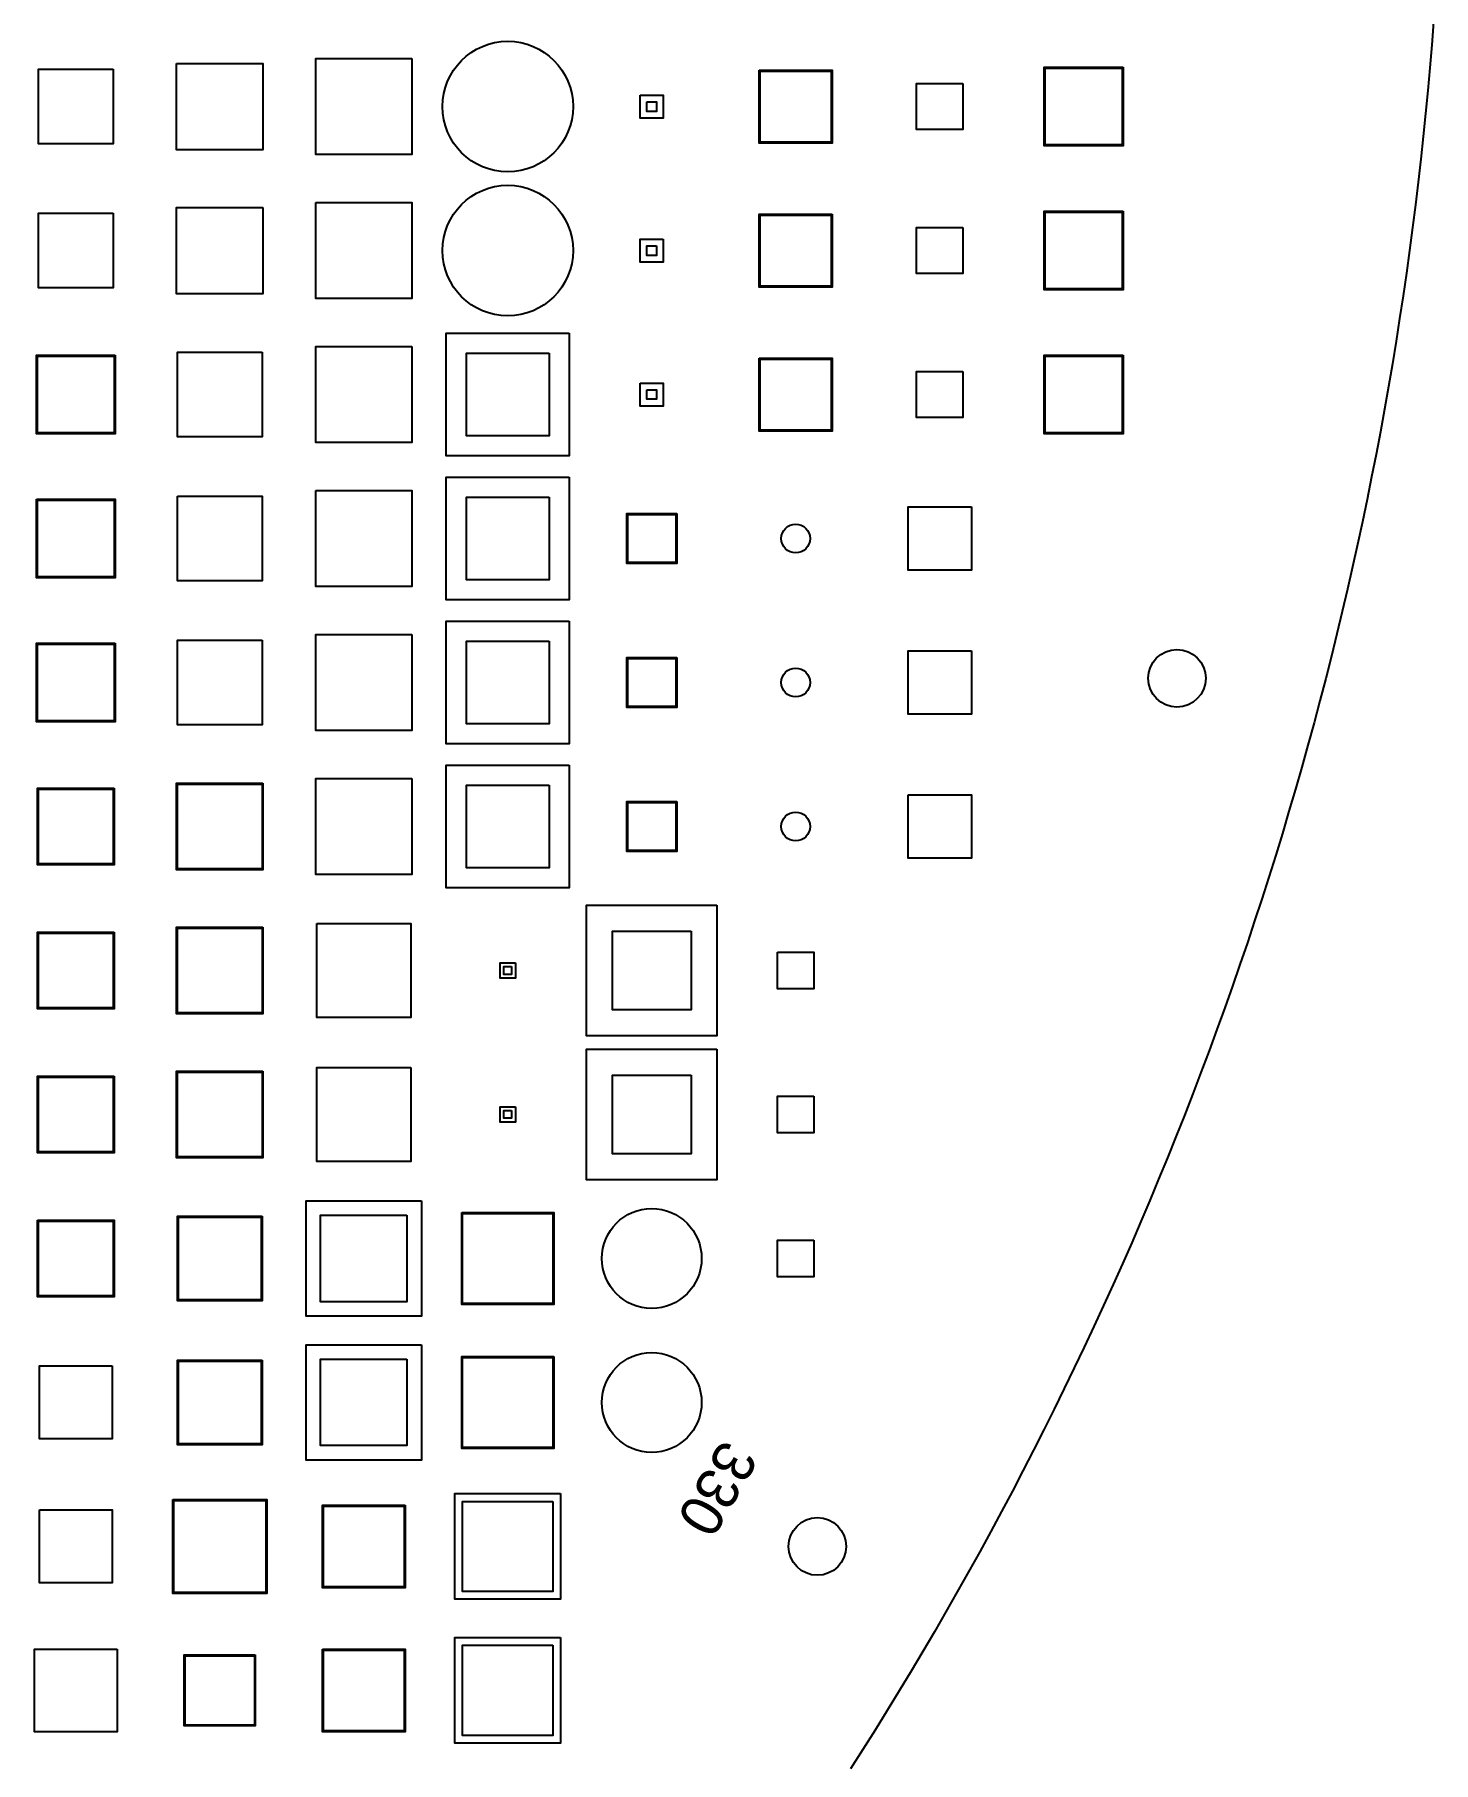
# Model space of a CAD drawing. Header units: millimetres. Extents: x -195 to 195, y -219 to 195.
# Drawn here: x 121.6 to 194.5, y -105 to -15 of the extents above; entities that cross this region are included whole.
import ezdxf
from ezdxf.enums import TextEntityAlignment as Align

# ---------------------------------------------------------------- set-up
doc = ezdxf.new("R2010")
doc.units = ezdxf.units.MM
for name, color, linetype in [('DRILL', 6, 'Continuous'), ('M1', 1, 'Continuous'), ('M2', 30, 'Continuous'), ('M3', 5, 'Continuous'), ('M4', 3, 'Continuous'), ('NPTH', 9, 'Continuous'), ('OUTLINE', 7, 'Continuous'), ('SILK_TOP', 7, 'Continuous')]:
    doc.layers.add(name, color=color, linetype=linetype)

msp = doc.modelspace()

# ---------------------------------------------------------------- linework, layer by layer
at = {"layer": 'DRILL'}
for centre, radius in [((146.25, -18.75), 3.4), ((146.25, -26.25), 3.4), ((161.25, -41.25), 0.75), ((161.25, -48.75), 0.75), ((161.25, -56.25), 0.75), ((153.75, -78.75), 2.6), ((153.75, -86.25), 2.6)]:
    msp.add_circle(centre, radius, dxfattribs=at)
at = {"layer": 'M1'}
for points in [[(125.7, -16.8), (125.7, -20.7), (121.8, -20.7), (121.8, -16.8)], [(129, -16.5), (133.5, -16.5), (133.5, -21), (129, -21)], [(141.25, -16.25), (141.25, -21.25), (136.25, -21.25), (136.25, -16.25)], [(159.4, -16.9), (163.1, -16.9), (163.1, -20.6), (159.4, -20.6)], [(178.25, -16.75), (178.25, -20.75), (174.25, -20.75), (174.25, -16.75)], [(169.95, -17.55), (169.95, -19.95), (167.55, -19.95), (167.55, -17.55)], [(153.5, -18.5), (154, -18.5), (154, -19), (153.5, -19)], [(125.7, -24.3), (125.7, -28.2), (121.8, -28.2), (121.8, -24.3)], [(133.5, -24), (133.5, -28.5), (129, -28.5), (129, -24)], [(136.25, -23.75), (141.25, -23.75), (141.25, -28.75), (136.25, -28.75)], [(178.25, -24.25), (178.25, -28.25), (174.25, -28.25), (174.25, -24.25)], [(163.1, -24.4), (163.1, -28.1), (159.4, -28.1), (159.4, -24.4)], [(169.95, -25.05), (169.95, -27.45), (167.55, -27.45), (167.55, -25.05)], [(154, -26), (154, -26.5), (153.5, -26.5), (153.5, -26)], [(141.25, -31.25), (141.25, -36.25), (136.25, -36.25), (136.25, -31.25)], [(125.75, -31.75), (125.75, -35.75), (121.75, -35.75), (121.75, -31.75)], [(133.45, -31.55), (133.45, -35.95), (129.05, -35.95), (129.05, -31.55)], [(148.4, -31.6), (148.4, -35.9), (144.1, -35.9), (144.1, -31.6)], [(159.4, -31.9), (163.1, -31.9), (163.1, -35.6), (159.4, -35.6)], [(178.25, -31.75), (178.25, -35.75), (174.25, -35.75), (174.25, -31.75)], [(169.95, -32.55), (169.95, -34.95), (167.55, -34.95), (167.55, -32.55)], [(153.5, -33.5), (154, -33.5), (154, -34), (153.5, -34)], [(121.75, -39.25), (125.75, -39.25), (125.75, -43.25), (121.75, -43.25)], [(129.05, -39.05), (133.45, -39.05), (133.45, -43.45), (129.05, -43.45)], [(136.25, -38.75), (141.25, -38.75), (141.25, -43.75), (136.25, -43.75)], [(148.4, -39.1), (148.4, -43.4), (144.1, -43.4), (144.1, -39.1)], [(170.4, -39.6), (170.4, -42.9), (167.1, -42.9), (167.1, -39.6)], [(155, -40), (155, -42.5), (152.5, -42.5), (152.5, -40)], [(125.75, -46.75), (125.75, -50.75), (121.75, -50.75), (121.75, -46.75)], [(133.45, -46.55), (133.45, -50.95), (129.05, -50.95), (129.05, -46.55)], [(141.25, -46.25), (141.25, -51.25), (136.25, -51.25), (136.25, -46.25)], [(148.4, -46.6), (148.4, -50.9), (144.1, -50.9), (144.1, -46.6)], [(155, -47.5), (155, -50), (152.5, -50), (152.5, -47.5)], [(170.4, -47.1), (170.4, -50.4), (167.1, -50.4), (167.1, -47.1)], [(141.25, -53.75), (141.25, -58.75), (136.25, -58.75), (136.25, -53.75)], [(125.7, -54.3), (125.7, -58.2), (121.8, -58.2), (121.8, -54.3)], [(133.45, -54.05), (133.45, -58.45), (129.05, -58.45), (129.05, -54.05)], [(148.4, -54.1), (148.4, -58.4), (144.1, -58.4), (144.1, -54.1)], [(167.1, -54.6), (170.4, -54.6), (170.4, -57.9), (167.1, -57.9)], [(155, -55), (155, -57.5), (152.5, -57.5), (152.5, -55)], [(125.7, -61.8), (125.7, -65.7), (121.8, -65.7), (121.8, -61.8)], [(133.45, -61.55), (133.45, -65.95), (129.05, -65.95), (129.05, -61.55)], [(136.3, -61.3), (141.2, -61.3), (141.2, -66.2), (136.3, -66.2)], [(155.8, -61.7), (155.8, -65.8), (151.7, -65.8), (151.7, -61.7)], [(160.3, -62.8), (162.2, -62.8), (162.2, -64.7), (160.3, -64.7)], [(146.65, -63.35), (146.65, -64.15), (145.85, -64.15), (145.85, -63.35)], [(125.7, -69.3), (125.7, -73.2), (121.8, -73.2), (121.8, -69.3)], [(133.45, -69.05), (133.45, -73.45), (129.05, -73.45), (129.05, -69.05)], [(141.2, -68.8), (141.2, -73.7), (136.3, -73.7), (136.3, -68.8)], [(155.8, -69.2), (155.8, -73.3), (151.7, -73.3), (151.7, -69.2)], [(146.65, -70.85), (146.65, -71.65), (145.85, -71.65), (145.85, -70.85)], [(162.2, -70.3), (162.2, -72.2), (160.3, -72.2), (160.3, -70.3)], [(141.75, -75.75), (141.75, -81.75), (135.75, -81.75), (135.75, -75.75)], [(143.9, -76.4), (148.6, -76.4), (148.6, -81.1), (143.9, -81.1)], [(121.8, -76.8), (125.7, -76.8), (125.7, -80.7), (121.8, -80.7)], [(133.4, -76.6), (133.4, -80.9), (129.1, -80.9), (129.1, -76.6)], [(162.2, -77.8), (162.2, -79.7), (160.3, -79.7), (160.3, -77.8)], [(141.75, -83.25), (141.75, -89.25), (135.75, -89.25), (135.75, -83.25)], [(125.65, -84.35), (125.65, -88.15), (121.85, -88.15), (121.85, -84.35)], [(133.4, -84.1), (133.4, -88.4), (129.1, -88.4), (129.1, -84.1)], [(148.6, -83.9), (148.6, -88.6), (143.9, -88.6), (143.9, -83.9)], [(128.8, -91.3), (133.7, -91.3), (133.7, -96.2), (128.8, -96.2)], [(140.9, -91.6), (140.9, -95.9), (136.6, -95.9), (136.6, -91.6)], [(148.6, -91.4), (148.6, -96.1), (143.9, -96.1), (143.9, -91.4)], [(121.85, -91.85), (125.65, -91.85), (125.65, -95.65), (121.85, -95.65)], [(148.6, -98.9), (148.6, -103.6), (143.9, -103.6), (143.9, -98.9)], [(125.9, -99.1), (125.9, -103.4), (121.6, -103.4), (121.6, -99.1)], [(133.1, -99.4), (133.1, -103.1), (129.4, -103.1), (129.4, -99.4)], [(136.6, -99.1), (140.9, -99.1), (140.9, -103.4), (136.6, -103.4)]]:
    msp.add_lwpolyline(points, close=True, dxfattribs=at)
at = {"layer": 'M2'}
for points in [[(125.7, -16.8), (125.7, -20.7), (121.8, -20.7), (121.8, -16.8)], [(129, -16.5), (133.5, -16.5), (133.5, -21), (129, -21)], [(141.25, -16.25), (141.25, -21.25), (136.25, -21.25), (136.25, -16.25)], [(159.35, -16.85), (163.15, -16.85), (163.15, -20.65), (159.35, -20.65)], [(178.3, -16.7), (178.3, -20.8), (174.2, -20.8), (174.2, -16.7)], [(169.95, -17.55), (169.95, -19.95), (167.55, -19.95), (167.55, -17.55)], [(153.15, -18.15), (154.35, -18.15), (154.35, -19.35), (153.15, -19.35)], [(125.7, -24.3), (125.7, -28.2), (121.8, -28.2), (121.8, -24.3)], [(133.5, -24), (133.5, -28.5), (129, -28.5), (129, -24)], [(136.25, -23.75), (141.25, -23.75), (141.25, -28.75), (136.25, -28.75)], [(178.3, -24.2), (178.3, -28.3), (174.2, -28.3), (174.2, -24.2)], [(163.15, -24.35), (163.15, -28.15), (159.35, -28.15), (159.35, -24.35)], [(169.95, -25.05), (169.95, -27.45), (167.55, -27.45), (167.55, -25.05)], [(154.35, -25.65), (154.35, -26.85), (153.15, -26.85), (153.15, -25.65)], [(149.45, -30.55), (149.45, -36.95), (143.05, -36.95), (143.05, -30.55)], [(141.25, -31.25), (141.25, -36.25), (136.25, -36.25), (136.25, -31.25)], [(125.8, -31.7), (125.8, -35.8), (121.7, -35.8), (121.7, -31.7)], [(133.45, -31.55), (133.45, -35.95), (129.05, -35.95), (129.05, -31.55)], [(159.35, -31.85), (163.15, -31.85), (163.15, -35.65), (159.35, -35.65)], [(178.3, -31.7), (178.3, -35.8), (174.2, -35.8), (174.2, -31.7)], [(153.15, -33.15), (154.35, -33.15), (154.35, -34.35), (153.15, -34.35)], [(169.95, -32.55), (169.95, -34.95), (167.55, -34.95), (167.55, -32.55)], [(149.45, -38.05), (149.45, -44.45), (143.05, -44.45), (143.05, -38.05)], [(121.7, -39.2), (125.8, -39.2), (125.8, -43.3), (121.7, -43.3)], [(129.05, -39.05), (133.45, -39.05), (133.45, -43.45), (129.05, -43.45)], [(136.25, -38.75), (141.25, -38.75), (141.25, -43.75), (136.25, -43.75)], [(170.4, -39.6), (170.4, -42.9), (167.1, -42.9), (167.1, -39.6)], [(155.05, -39.95), (155.05, -42.55), (152.45, -42.55), (152.45, -39.95)], [(149.45, -45.55), (149.45, -51.95), (143.05, -51.95), (143.05, -45.55)], [(125.8, -46.7), (125.8, -50.8), (121.7, -50.8), (121.7, -46.7)], [(133.45, -46.55), (133.45, -50.95), (129.05, -50.95), (129.05, -46.55)], [(141.25, -46.25), (141.25, -51.25), (136.25, -51.25), (136.25, -46.25)], [(155.05, -47.45), (155.05, -50.05), (152.45, -50.05), (152.45, -47.45)], [(170.4, -47.1), (170.4, -50.4), (167.1, -50.4), (167.1, -47.1)], [(149.45, -53.05), (149.45, -59.45), (143.05, -59.45), (143.05, -53.05)], [(133.5, -54), (133.5, -58.5), (129, -58.5), (129, -54)], [(141.25, -53.75), (141.25, -58.75), (136.25, -58.75), (136.25, -53.75)], [(125.75, -54.25), (125.75, -58.25), (121.75, -58.25), (121.75, -54.25)], [(167.1, -54.6), (170.4, -54.6), (170.4, -57.9), (167.1, -57.9)], [(155.05, -54.95), (155.05, -57.55), (152.45, -57.55), (152.45, -54.95)], [(157.15, -60.35), (157.15, -67.15), (150.35, -67.15), (150.35, -60.35)], [(125.75, -61.75), (125.75, -65.75), (121.75, -65.75), (121.75, -61.75)], [(133.5, -61.5), (133.5, -66), (129, -66), (129, -61.5)], [(136.3, -61.3), (141.2, -61.3), (141.2, -66.2), (136.3, -66.2)], [(160.3, -62.8), (162.2, -62.8), (162.2, -64.7), (160.3, -64.7)], [(146.45, -63.55), (146.45, -63.95), (146.05, -63.95), (146.05, -63.55)], [(157.15, -67.85), (157.15, -74.65), (150.35, -74.65), (150.35, -67.85)], [(125.75, -69.25), (125.75, -73.25), (121.75, -73.25), (121.75, -69.25)], [(133.5, -69), (133.5, -73.5), (129, -73.5), (129, -69)], [(141.2, -68.8), (141.2, -73.7), (136.3, -73.7), (136.3, -68.8)], [(146.45, -71.05), (146.45, -71.45), (146.05, -71.45), (146.05, -71.05)], [(162.2, -70.3), (162.2, -72.2), (160.3, -72.2), (160.3, -70.3)], [(141, -76.5), (141, -81), (136.5, -81), (136.5, -76.5)], [(143.85, -76.35), (148.65, -76.35), (148.65, -81.15), (143.85, -81.15)], [(121.75, -76.75), (125.75, -76.75), (125.75, -80.75), (121.75, -80.75)], [(133.45, -76.55), (133.45, -80.95), (129.05, -80.95), (129.05, -76.55)], [(162.2, -77.8), (162.2, -79.7), (160.3, -79.7), (160.3, -77.8)], [(125.65, -84.35), (125.65, -88.15), (121.85, -88.15), (121.85, -84.35)], [(133.45, -84.05), (133.45, -88.45), (129.05, -88.45), (129.05, -84.05)], [(141, -84), (141, -88.5), (136.5, -88.5), (136.5, -84)], [(148.65, -83.85), (148.65, -88.65), (143.85, -88.65), (143.85, -83.85)], [(128.85, -91.35), (133.65, -91.35), (133.65, -96.15), (128.85, -96.15)], [(140.85, -91.65), (140.85, -95.85), (136.65, -95.85), (136.65, -91.65)], [(149, -91), (149, -96.5), (143.5, -96.5), (143.5, -91)], [(121.85, -91.85), (125.65, -91.85), (125.65, -95.65), (121.85, -95.65)], [(149, -98.5), (149, -104), (143.5, -104), (143.5, -98.5)], [(125.9, -99.1), (125.9, -103.4), (121.6, -103.4), (121.6, -99.1)], [(133.05, -99.45), (133.05, -103.05), (129.45, -103.05), (129.45, -99.45)], [(136.65, -99.15), (140.85, -99.15), (140.85, -103.35), (136.65, -103.35)]]:
    msp.add_lwpolyline(points, close=True, dxfattribs=at)
at = {"layer": 'M3'}
for points in [[(125.7, -16.8), (125.7, -20.7), (121.8, -20.7), (121.8, -16.8)], [(129, -16.5), (133.5, -16.5), (133.5, -21), (129, -21)], [(141.25, -16.25), (141.25, -21.25), (136.25, -21.25), (136.25, -16.25)], [(159.4, -16.9), (163.1, -16.9), (163.1, -20.6), (159.4, -20.6)], [(178.25, -16.75), (178.25, -20.75), (174.25, -20.75), (174.25, -16.75)], [(169.95, -17.55), (169.95, -19.95), (167.55, -19.95), (167.55, -17.55)], [(153.5, -18.5), (154, -18.5), (154, -19), (153.5, -19)], [(125.7, -24.3), (125.7, -28.2), (121.8, -28.2), (121.8, -24.3)], [(133.5, -24), (133.5, -28.5), (129, -28.5), (129, -24)], [(136.25, -23.75), (141.25, -23.75), (141.25, -28.75), (136.25, -28.75)], [(178.25, -24.25), (178.25, -28.25), (174.25, -28.25), (174.25, -24.25)], [(163.1, -24.4), (163.1, -28.1), (159.4, -28.1), (159.4, -24.4)], [(169.95, -25.05), (169.95, -27.45), (167.55, -27.45), (167.55, -25.05)], [(154, -26), (154, -26.5), (153.5, -26.5), (153.5, -26)], [(141.25, -31.25), (141.25, -36.25), (136.25, -36.25), (136.25, -31.25)], [(125.75, -31.75), (125.75, -35.75), (121.75, -35.75), (121.75, -31.75)], [(133.45, -31.55), (133.45, -35.95), (129.05, -35.95), (129.05, -31.55)], [(148.4, -31.6), (148.4, -35.9), (144.1, -35.9), (144.1, -31.6)], [(159.4, -31.9), (163.1, -31.9), (163.1, -35.6), (159.4, -35.6)], [(178.25, -31.75), (178.25, -35.75), (174.25, -35.75), (174.25, -31.75)], [(169.95, -32.55), (169.95, -34.95), (167.55, -34.95), (167.55, -32.55)], [(153.5, -33.5), (154, -33.5), (154, -34), (153.5, -34)], [(121.75, -39.25), (125.75, -39.25), (125.75, -43.25), (121.75, -43.25)], [(129.05, -39.05), (133.45, -39.05), (133.45, -43.45), (129.05, -43.45)], [(136.25, -38.75), (141.25, -38.75), (141.25, -43.75), (136.25, -43.75)], [(148.4, -39.1), (148.4, -43.4), (144.1, -43.4), (144.1, -39.1)], [(170.4, -39.6), (170.4, -42.9), (167.1, -42.9), (167.1, -39.6)], [(155, -40), (155, -42.5), (152.5, -42.5), (152.5, -40)], [(125.75, -46.75), (125.75, -50.75), (121.75, -50.75), (121.75, -46.75)], [(133.45, -46.55), (133.45, -50.95), (129.05, -50.95), (129.05, -46.55)], [(141.25, -46.25), (141.25, -51.25), (136.25, -51.25), (136.25, -46.25)], [(148.4, -46.6), (148.4, -50.9), (144.1, -50.9), (144.1, -46.6)], [(155, -47.5), (155, -50), (152.5, -50), (152.5, -47.5)], [(170.4, -47.1), (170.4, -50.4), (167.1, -50.4), (167.1, -47.1)], [(141.25, -53.75), (141.25, -58.75), (136.25, -58.75), (136.25, -53.75)], [(125.7, -54.3), (125.7, -58.2), (121.8, -58.2), (121.8, -54.3)], [(133.45, -54.05), (133.45, -58.45), (129.05, -58.45), (129.05, -54.05)], [(148.4, -54.1), (148.4, -58.4), (144.1, -58.4), (144.1, -54.1)], [(167.1, -54.6), (170.4, -54.6), (170.4, -57.9), (167.1, -57.9)], [(155, -55), (155, -57.5), (152.5, -57.5), (152.5, -55)], [(125.7, -61.8), (125.7, -65.7), (121.8, -65.7), (121.8, -61.8)], [(133.45, -61.55), (133.45, -65.95), (129.05, -65.95), (129.05, -61.55)], [(136.3, -61.3), (141.2, -61.3), (141.2, -66.2), (136.3, -66.2)], [(155.8, -61.7), (155.8, -65.8), (151.7, -65.8), (151.7, -61.7)], [(160.3, -62.8), (162.2, -62.8), (162.2, -64.7), (160.3, -64.7)], [(146.65, -63.35), (146.65, -64.15), (145.85, -64.15), (145.85, -63.35)], [(125.7, -69.3), (125.7, -73.2), (121.8, -73.2), (121.8, -69.3)], [(133.45, -69.05), (133.45, -73.45), (129.05, -73.45), (129.05, -69.05)], [(141.2, -68.8), (141.2, -73.7), (136.3, -73.7), (136.3, -68.8)], [(155.8, -69.2), (155.8, -73.3), (151.7, -73.3), (151.7, -69.2)], [(146.65, -70.85), (146.65, -71.65), (145.85, -71.65), (145.85, -70.85)], [(162.2, -70.3), (162.2, -72.2), (160.3, -72.2), (160.3, -70.3)], [(141.75, -75.75), (141.75, -81.75), (135.75, -81.75), (135.75, -75.75)], [(143.9, -76.4), (148.6, -76.4), (148.6, -81.1), (143.9, -81.1)], [(121.8, -76.8), (125.7, -76.8), (125.7, -80.7), (121.8, -80.7)], [(133.4, -76.6), (133.4, -80.9), (129.1, -80.9), (129.1, -76.6)], [(162.2, -77.8), (162.2, -79.7), (160.3, -79.7), (160.3, -77.8)], [(141.75, -83.25), (141.75, -89.25), (135.75, -89.25), (135.75, -83.25)], [(125.65, -84.35), (125.65, -88.15), (121.85, -88.15), (121.85, -84.35)], [(133.4, -84.1), (133.4, -88.4), (129.1, -88.4), (129.1, -84.1)], [(148.6, -83.9), (148.6, -88.6), (143.9, -88.6), (143.9, -83.9)], [(128.8, -91.3), (133.7, -91.3), (133.7, -96.2), (128.8, -96.2)], [(140.9, -91.6), (140.9, -95.9), (136.6, -95.9), (136.6, -91.6)], [(148.6, -91.4), (148.6, -96.1), (143.9, -96.1), (143.9, -91.4)], [(121.85, -91.85), (125.65, -91.85), (125.65, -95.65), (121.85, -95.65)], [(148.6, -98.9), (148.6, -103.6), (143.9, -103.6), (143.9, -98.9)], [(125.9, -99.1), (125.9, -103.4), (121.6, -103.4), (121.6, -99.1)], [(133.1, -99.4), (133.1, -103.1), (129.4, -103.1), (129.4, -99.4)], [(136.6, -99.1), (140.9, -99.1), (140.9, -103.4), (136.6, -103.4)]]:
    msp.add_lwpolyline(points, close=True, dxfattribs=at)
at = {"layer": 'M4'}
for points in [[(125.7, -16.8), (125.7, -20.7), (121.8, -20.7), (121.8, -16.8)], [(129, -16.5), (133.5, -16.5), (133.5, -21), (129, -21)], [(141.25, -16.25), (141.25, -21.25), (136.25, -21.25), (136.25, -16.25)], [(159.35, -16.85), (163.15, -16.85), (163.15, -20.65), (159.35, -20.65)], [(178.3, -16.7), (178.3, -20.8), (174.2, -20.8), (174.2, -16.7)], [(169.95, -17.55), (169.95, -19.95), (167.55, -19.95), (167.55, -17.55)], [(153.15, -18.15), (154.35, -18.15), (154.35, -19.35), (153.15, -19.35)], [(125.7, -24.3), (125.7, -28.2), (121.8, -28.2), (121.8, -24.3)], [(133.5, -24), (133.5, -28.5), (129, -28.5), (129, -24)], [(136.25, -23.75), (141.25, -23.75), (141.25, -28.75), (136.25, -28.75)], [(178.3, -24.2), (178.3, -28.3), (174.2, -28.3), (174.2, -24.2)], [(163.15, -24.35), (163.15, -28.15), (159.35, -28.15), (159.35, -24.35)], [(169.95, -25.05), (169.95, -27.45), (167.55, -27.45), (167.55, -25.05)], [(154.35, -25.65), (154.35, -26.85), (153.15, -26.85), (153.15, -25.65)], [(149.45, -30.55), (149.45, -36.95), (143.05, -36.95), (143.05, -30.55)], [(141.25, -31.25), (141.25, -36.25), (136.25, -36.25), (136.25, -31.25)], [(125.8, -31.7), (125.8, -35.8), (121.7, -35.8), (121.7, -31.7)], [(133.45, -31.55), (133.45, -35.95), (129.05, -35.95), (129.05, -31.55)], [(159.35, -31.85), (163.15, -31.85), (163.15, -35.65), (159.35, -35.65)], [(178.3, -31.7), (178.3, -35.8), (174.2, -35.8), (174.2, -31.7)], [(153.15, -33.15), (154.35, -33.15), (154.35, -34.35), (153.15, -34.35)], [(169.95, -32.55), (169.95, -34.95), (167.55, -34.95), (167.55, -32.55)], [(149.45, -38.05), (149.45, -44.45), (143.05, -44.45), (143.05, -38.05)], [(121.7, -39.2), (125.8, -39.2), (125.8, -43.3), (121.7, -43.3)], [(129.05, -39.05), (133.45, -39.05), (133.45, -43.45), (129.05, -43.45)], [(136.25, -38.75), (141.25, -38.75), (141.25, -43.75), (136.25, -43.75)], [(170.4, -39.6), (170.4, -42.9), (167.1, -42.9), (167.1, -39.6)], [(155.05, -39.95), (155.05, -42.55), (152.45, -42.55), (152.45, -39.95)], [(149.45, -45.55), (149.45, -51.95), (143.05, -51.95), (143.05, -45.55)], [(125.8, -46.7), (125.8, -50.8), (121.7, -50.8), (121.7, -46.7)], [(133.45, -46.55), (133.45, -50.95), (129.05, -50.95), (129.05, -46.55)], [(141.25, -46.25), (141.25, -51.25), (136.25, -51.25), (136.25, -46.25)], [(155.05, -47.45), (155.05, -50.05), (152.45, -50.05), (152.45, -47.45)], [(170.4, -47.1), (170.4, -50.4), (167.1, -50.4), (167.1, -47.1)], [(149.45, -53.05), (149.45, -59.45), (143.05, -59.45), (143.05, -53.05)], [(133.5, -54), (133.5, -58.5), (129, -58.5), (129, -54)], [(141.25, -53.75), (141.25, -58.75), (136.25, -58.75), (136.25, -53.75)], [(125.75, -54.25), (125.75, -58.25), (121.75, -58.25), (121.75, -54.25)], [(167.1, -54.6), (170.4, -54.6), (170.4, -57.9), (167.1, -57.9)], [(155.05, -54.95), (155.05, -57.55), (152.45, -57.55), (152.45, -54.95)], [(157.15, -60.35), (157.15, -67.15), (150.35, -67.15), (150.35, -60.35)], [(125.75, -61.75), (125.75, -65.75), (121.75, -65.75), (121.75, -61.75)], [(133.5, -61.5), (133.5, -66), (129, -66), (129, -61.5)], [(136.3, -61.3), (141.2, -61.3), (141.2, -66.2), (136.3, -66.2)], [(160.3, -62.8), (162.2, -62.8), (162.2, -64.7), (160.3, -64.7)], [(146.45, -63.55), (146.45, -63.95), (146.05, -63.95), (146.05, -63.55)], [(157.15, -67.85), (157.15, -74.65), (150.35, -74.65), (150.35, -67.85)], [(125.75, -69.25), (125.75, -73.25), (121.75, -73.25), (121.75, -69.25)], [(133.5, -69), (133.5, -73.5), (129, -73.5), (129, -69)], [(141.2, -68.8), (141.2, -73.7), (136.3, -73.7), (136.3, -68.8)], [(146.45, -71.05), (146.45, -71.45), (146.05, -71.45), (146.05, -71.05)], [(162.2, -70.3), (162.2, -72.2), (160.3, -72.2), (160.3, -70.3)], [(141, -76.5), (141, -81), (136.5, -81), (136.5, -76.5)], [(143.85, -76.35), (148.65, -76.35), (148.65, -81.15), (143.85, -81.15)], [(121.75, -76.75), (125.75, -76.75), (125.75, -80.75), (121.75, -80.75)], [(133.45, -76.55), (133.45, -80.95), (129.05, -80.95), (129.05, -76.55)], [(162.2, -77.8), (162.2, -79.7), (160.3, -79.7), (160.3, -77.8)], [(125.65, -84.35), (125.65, -88.15), (121.85, -88.15), (121.85, -84.35)], [(133.45, -84.05), (133.45, -88.45), (129.05, -88.45), (129.05, -84.05)], [(141, -84), (141, -88.5), (136.5, -88.5), (136.5, -84)], [(148.65, -83.85), (148.65, -88.65), (143.85, -88.65), (143.85, -83.85)], [(128.85, -91.35), (133.65, -91.35), (133.65, -96.15), (128.85, -96.15)], [(140.85, -91.65), (140.85, -95.85), (136.65, -95.85), (136.65, -91.65)], [(149, -91), (149, -96.5), (143.5, -96.5), (143.5, -91)], [(121.85, -91.85), (125.65, -91.85), (125.65, -95.65), (121.85, -95.65)], [(149, -98.5), (149, -104), (143.5, -104), (143.5, -98.5)], [(125.9, -99.1), (125.9, -103.4), (121.6, -103.4), (121.6, -99.1)], [(133.05, -99.45), (133.05, -103.05), (129.45, -103.05), (129.45, -99.45)], [(136.65, -99.15), (140.85, -99.15), (140.85, -103.35), (136.65, -103.35)]]:
    msp.add_lwpolyline(points, close=True, dxfattribs=at)
at = {"layer": 'NPTH'}
for centre in [(181.111, -48.529), (162.38, -93.75)]:
    msp.add_circle(centre, 1.5, dxfattribs=at)
at = {"layer": 'OUTLINE'}
msp.add_lwpolyline([(194.472, -14.345), (194.38, -15.538), (194.281, -16.73), (194.175, -17.922), (194.061, -19.113), (193.94, -20.304), (193.812, -21.493), (193.676, -22.682), (193.534, -23.87), (193.383, -25.057), (193.226, -26.243), (193.061, -27.428), (192.889, -28.612), (192.71, -29.795), (192.524, -30.977), (192.33, -32.158), (192.129, -33.338), (191.921, -34.516), (191.706, -35.693), (191.483, -36.868), (191.253, -38.043), (191.016, -39.215), (190.772, -40.387), (190.52, -41.557), (190.262, -42.725), (189.996, -43.891), (189.723, -45.056), (189.443, -46.22), (189.156, -47.381), (188.862, -48.541), (188.56, -49.699), (188.252, -50.855), (187.936, -52.009), (187.614, -53.161), (187.284, -54.311), (186.947, -55.459), (186.603, -56.606), (186.253, -57.749), (185.895, -58.891), (185.53, -60.031), (185.158, -61.168), (184.779, -62.303), (184.393, -63.436), (184.001, -64.566), (183.601, -65.694), (183.195, -66.819), (182.781, -67.942), (182.361, -69.062), (181.934, -70.18), (181.5, -71.295), (181.059, -72.407), (180.611, -73.516), (180.157, -74.623), (179.695, -75.727), (179.227, -76.828), (178.752, -77.927), (178.271, -79.022), (177.783, -80.114), (177.288, -81.204), (176.786, -82.29), (176.278, -83.373), (175.763, -84.453), (175.242, -85.53), (174.713, -86.604), (174.179, -87.674), (173.638, -88.741), (173.09, -89.805), (172.535, -90.865), (171.975, -91.922), (171.407, -92.976), (170.834, -94.026), (170.254, -95.072), (169.667, -96.115), (169.074, -97.154), (168.475, -98.19), (167.869, -99.222), (167.257, -100.25), (166.639, -101.274), (166.014, -102.295), (165.383, -103.312), (164.746, -104.325), (164.103, -105.333)], dxfattribs=at)

# ---------------------------------------------------------------- texts
at = {"layer": 'SILK_TOP'}
msp.add_text('330', height=2.2, rotation=240, dxfattribs=at).set_placement((157.184, -90.75), align=Align.MIDDLE_CENTER)

doc.saveas('drawing.dxf')
